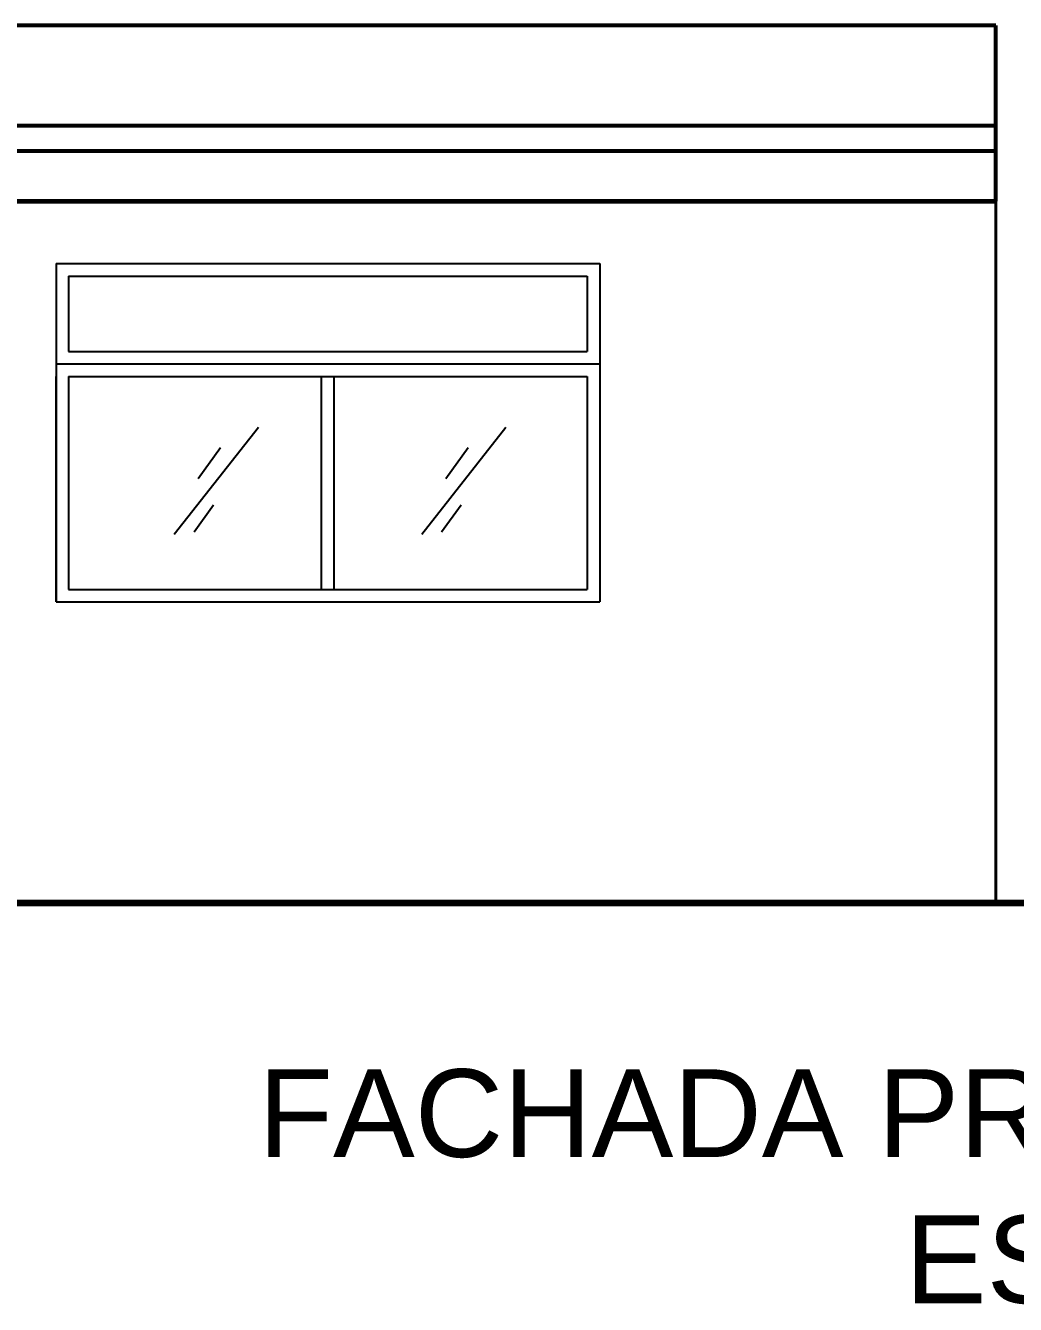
# Model space of a CAD drawing. Header units: centimetres. Extents: x 48 to 15845, y 265 to 7947.
# Drawn here: x 92.11 to 96.06, y 287.22 to 292.32 of the extents above; entities that cross this region are included whole.
import ezdxf

# ---------------------------------------------------------------- set-up
doc = ezdxf.new("R2010")
doc.units = ezdxf.units.CM
for name, color, linetype, lineweight in [('carga', 10, 'Continuous', 35), ('COTAS', 111, 'Continuous', 13), ('LOSA', 122, 'Continuous', 60), ('PUERTAS Y VENTANAS', 210, 'Continuous', 5), ('TIERRA', 3, 'Continuous', 90)]:
    doc.layers.add(name, color=color, linetype=linetype, lineweight=lineweight)
doc.layers.add('MUEBLES', color=7, linetype='Continuous', lineweight=20, true_color=0xf79608)
doc.styles.get("Standard").update_dxf_attribs({"font": 'arial.ttf', "height": 0.1})

msp = doc.modelspace()

# ---------------------------------------------------------------- linework, layer by layer
at = {"layer": 'carga', "linetype": 'ByBlock', "lineweight": 40}
msp.add_line((95.9785, 288.8194), (95.9785, 291.6194), dxfattribs=at)
at = {"layer": 'LOSA', "linetype": 'ByBlock', "lineweight": 53}
for p, q in [((95.9785, 292.3194), (90.799, 292.3194)), ((95.9785, 291.6194), (95.9785, 292.3194)), ((95.9785, 291.9194), (90.799, 291.9194)), ((90.799, 291.8194), (95.9785, 291.8194))]:
    msp.add_line(p, q, dxfattribs=at)
at = {"layer": 'LOSA', "linetype": 'ByBlock'}
msp.add_line((90.799, 291.6194), (95.9785, 291.6194), dxfattribs=at)
at = {"layer": 'MUEBLES', "linetype": 'ByBlock', "lineweight": -2}
for p, q in [((92.7005, 290.2896), (93.0362, 290.7175)), ((93.6884, 290.2896), (94.0241, 290.7175)), ((92.7963, 290.5126), (92.8854, 290.6355)), ((93.7841, 290.5126), (93.8733, 290.6355)), ((92.7792, 290.2987), (92.8568, 290.4072)), ((93.767, 290.2987), (93.8447, 290.4072))]:
    msp.add_line(p, q, dxfattribs=at)
at = {"layer": 'PUERTAS Y VENTANAS', "linetype": 'ByBlock', "lineweight": -2}
for p, q in [((92.2285, 291.3694), (92.2285, 290.0194)), ((92.2285, 291.3694), (94.3985, 291.3694)), ((94.3985, 291.3694), (94.3985, 290.0194)), ((92.2785, 291.3194), (92.2785, 291.0194)), ((92.2785, 291.3194), (94.3485, 291.3194)), ((94.3485, 291.3194), (94.3485, 291.0194)), ((92.2785, 291.0194), (94.3485, 291.0194)), ((92.2285, 290.9694), (94.3985, 290.9694)), ((92.2285, 290.0194), (92.2285, 290.9194)), ((92.2785, 290.9194), (92.2785, 290.0694)), ((92.2785, 290.9194), (94.3485, 290.9194)), ((93.2885, 290.0694), (93.2885, 290.9194)), ((93.3385, 290.0694), (93.3385, 290.9194)), ((94.3485, 290.9194), (94.3485, 290.0694)), ((92.2785, 290.0694), (94.3485, 290.0694)), ((92.2285, 290.0194), (94.3985, 290.0194))]:
    msp.add_line(p, q, dxfattribs=at)
at = {"layer": 'TIERRA', "linetype": 'ByBlock', "lineweight": 90}
msp.add_line((75.4044, 288.8194), (99.9891, 288.8194), dxfattribs=at)

# ---------------------------------------------------------------- texts
at = {"layer": 'COTAS', "insert": (93.0354, 288.1548), "char_height": 0.19, "width": 8.594673, "attachment_point": 1}
msp.add_mtext('{\\H1.842x;FACHADA PRINCIPAL\\P                   ESC. 1: 75}', dxfattribs=at)

doc.saveas('drawing.dxf')
